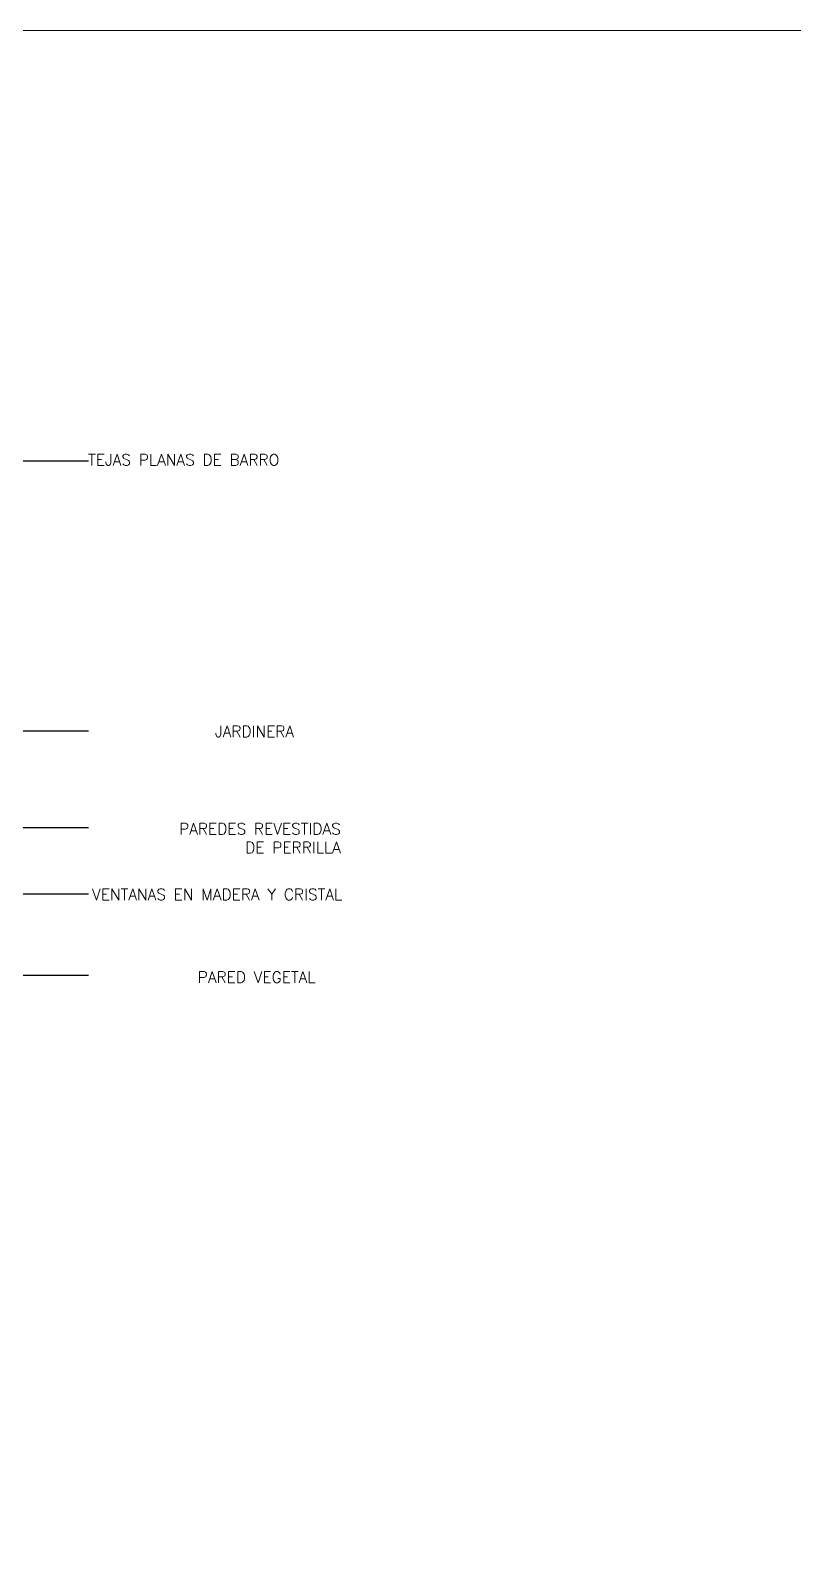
# Model space of a CAD drawing. Header units: metres. Extents: x -44 to 358, y -286 to 66.
# Drawn here: x 213.55 to 223.7, y 19.86 to 40.26 of the extents above; entities that cross this region are included whole.
import ezdxf

# ---------------------------------------------------------------- set-up
doc = ezdxf.new("R2010")
doc.units = ezdxf.units.M
doc.header["$LTSCALE"] = 0.3
doc.layers.add('TEXTOS', color=4, linetype='Continuous')

msp = doc.modelspace()

# ---------------------------------------------------------------- linework, layer by layer
at = {"layer": 'DEFPOINTS', "lineweight": 13}
msp.add_lwpolyline([(169.2639026, 40.2572653), (225.5619882, 40.2572653), (225.5619882, -0.5317386), (169.2639026, -0.5317386)], close=True, dxfattribs=at)
at = {"layer": 'TEXTOS'}
for p, q in [((206.0392971, 34.530758, 0), (214.3198331, 34.530758, 0.0000005)), ((207.6251769, 30.9338618, 0.0000001), (214.3198331, 30.9338618, 0.0000005)), ((206.7129938, 29.6482216, 0), (214.3198331, 29.6482216, 0.0000005)), ((206.062722, 28.7629539, 0.0000001), (214.3198331, 28.7629539, 0.0000005)), ((208.9457677, 27.6812884, 0), (214.3198331, 27.6812884, 0.0000005))]:
    msp.add_line(p, q, dxfattribs=at)

# ---------------------------------------------------------------- texts
at = {"layer": 'TEXTOS', "char_height": 0.15, "width": 4.239917131}
for s, insert, attachment_point in [('{\\Fromans|c0;TEJAS PLANAS DE BARRO}', (214.3135214, 34.4680506, 0.0000005), 7), ('{\\Fromans|c0;JARDINERA }', (217.0566116, 30.8520469, 0.0000005), 9), ('{\\Fromans|c0;PAREDES REVESTIDAS \\PDE PERRILLA }', (217.6786548, 29.3047235, 0.0000005), 9), ('{\\Fromans|c0;VENTANAS EN MADERA Y CRISTAL}', (214.3671194, 28.6813475, 0.0000005), 7), ('{\\Fromans|c0;PARED VEGETAL}', (217.3417972, 27.5803424, 0.0000005), 9)]:
    msp.add_mtext(s, dxfattribs=dict(at, insert=insert, attachment_point=attachment_point))

doc.saveas('drawing.dxf')
